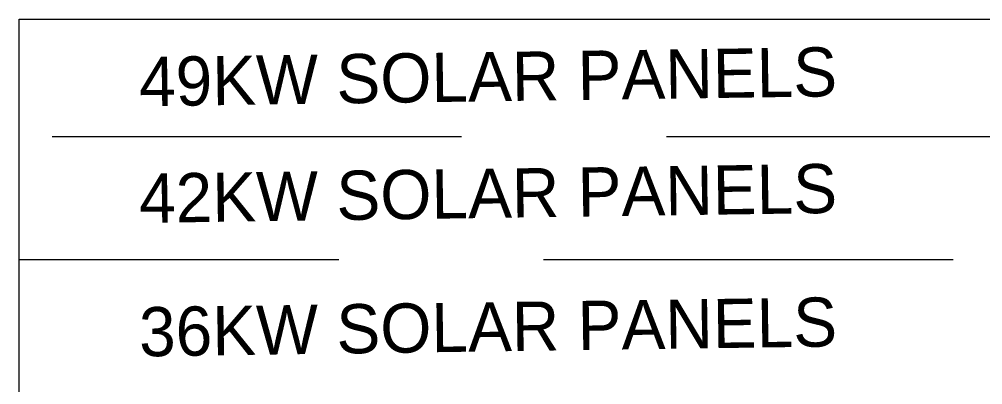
# Model space of a CAD drawing. Header units: inches. Extents: x 0.9 to 36.3, y 0.7 to 23.3.
# Drawn here: x 2.773 to 6.302, y 8.483 to 9.82 of the extents above; entities that cross this region are included whole.
import ezdxf

# ---------------------------------------------------------------- set-up
doc = ezdxf.new("R2010")
doc.units = ezdxf.units.IN
doc.linetypes.add('CENTER', pattern=[50.8, 31.75, -6.35, 6.35, -6.35])
doc.linetypes.add('DASHED2', pattern=[0.375, 0.25, -0.125])
doc.layers.add('SOLAR PANEL', color=7, linetype='Continuous', lineweight=15, true_color=0x2c31a6)
doc.styles.get("Standard").update_dxf_attribs({"font": 'arial.ttf'})

msp = doc.modelspace()

# ---------------------------------------------------------------- linework, layer by layer
at = {"layer": 'SOLAR PANEL', "linetype": 'DASHED2', "ltscale": 6}
for p, q in [((2.7732, 9.3904), (2.7732, 9.8204)), ((8.8932, 9.3904), (2.7732, 9.3904)), ((8.4432, 8.9404), (2.7732, 8.9404))]:
    msp.add_line(p, q, dxfattribs=at)
at = {"layer": 'SOLAR PANEL', "linetype": 'Continuous', "ltscale": 6}
for p, q in [((2.7732, 9.8204), (9.3232, 9.8204)), ((2.7732, 3.2704), (2.7732, 9.3904))]:
    msp.add_line(p, q, dxfattribs=at)

# ---------------------------------------------------------------- texts
at = {"layer": 'SOLAR PANEL', "linetype": 'CENTER', "ltscale": 0.01, "char_height": 0.180096, "attachment_point": 1, "rotation": 0.826}
for s, insert in [('\\pxqc;{\\Fgdt|c0;49KW SOLAR PANELS}', (2.8768, 9.677)), ('\\pxqc;{\\Fgdt|c0;42KW SOLAR PANELS}', (2.8768, 9.25)), ('\\pxqc;{\\Fgdt|c0;36KW SOLAR PANELS}', (2.8768, 8.7613))]:
    msp.add_mtext_dynamic_manual_height_columns(s, width=3.224263, gutter_width=0.9005, heights=[0], dxfattribs=dict(at, insert=insert))

doc.saveas('drawing.dxf')
